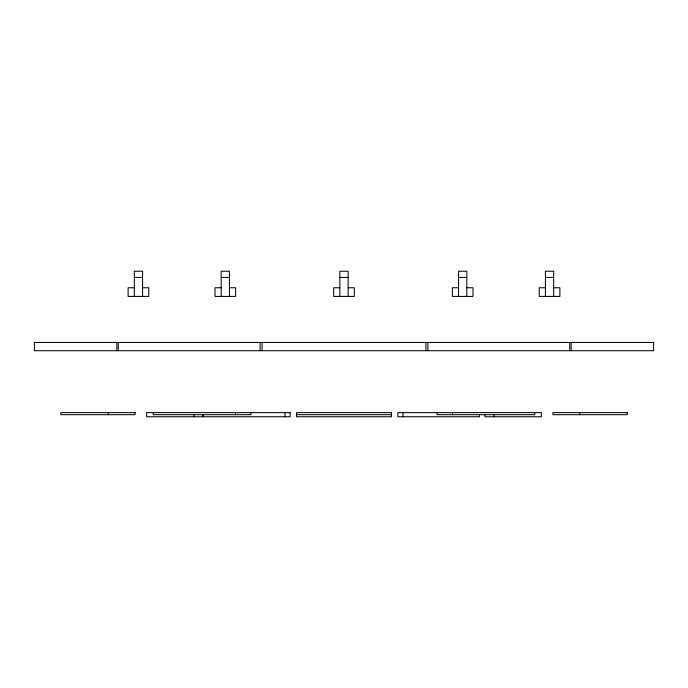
<?xml version="1.0" encoding="UTF-8"?>
<svg xmlns="http://www.w3.org/2000/svg" width="688" height="688" viewBox="0 0 688 688"><rect width="100%" height="100%" fill="white"/><g stroke="black" fill="none" stroke-linecap="round" stroke-linejoin="round"><path stroke-width="1.03" d="M134.315 277.436L142.571 277.436M221.192 277.436L229.448 277.436M339.872 277.436L348.128 277.436M458.552 277.436L466.808 277.436M545.429 277.436L553.685 277.436M134.315 287.756L128.123 287.756L128.123 296.425L148.763 296.425L148.763 287.756L142.571 287.756M221.192 287.756L215 287.756L215 296.425L235.64 296.425L235.64 287.756L229.448 287.756M339.872 287.756L333.68 287.756L333.68 296.425L354.32 296.425L354.32 287.756L348.128 287.756M458.552 287.756L452.36 287.756L452.36 296.425L473 296.425L473 287.756L466.808 287.756M545.429 287.756L539.237 287.756L539.237 296.425L559.877 296.425L559.877 287.756L553.685 287.756M296.528 414.692L391.472 414.692M579.717 412.628L579.717 414.692M571.178 342.452L571.178 350.708M569.716 342.452L569.716 350.708M553.685 296.425L553.685 271.244L545.429 271.244L545.429 296.425M534.748 412.628L534.748 414.692L437.052 414.692L437.052 412.628M493.915 414.692L493.915 416.756M484.98 414.692L484.98 416.756L541.387 416.756L541.387 412.628L397.836 412.628L397.836 416.756L479.502 416.756L479.502 414.692M466.808 296.425L466.808 271.244L458.552 271.244L458.552 296.425M452.532 412.628L452.532 414.692M427.884 342.452L427.884 350.708M425.889 342.452L425.889 350.708M402.996 412.628L402.996 416.756M348.128 296.425L348.128 271.244L339.872 271.244L339.872 296.425M285.004 412.628L285.004 416.756M262.111 342.452L262.111 350.708M260.116 342.452L260.116 350.708M250.948 412.628L250.948 414.692L153.252 414.692L153.252 412.628M235.468 412.628L235.468 414.692M229.448 296.425L229.448 271.244L221.192 271.244L221.192 296.425M203.029 414.692L203.029 416.756M202.788 414.692L202.788 416.756M194.093 414.692L194.093 416.756M142.571 296.425L142.571 271.244L134.315 271.244L134.315 296.425M118.284 342.452L118.284 350.708M116.822 342.452L116.822 350.708M108.283 412.628L108.283 414.692M653.6 342.452L34.4 342.452L34.4 350.708L653.6 350.708L653.6 342.452M135.097 412.628L60.811 412.628L60.811 414.692L135.097 414.692L135.097 412.628M290.164 412.628L146.621 412.628L146.621 416.756L290.164 416.756L290.164 412.628M391.472 412.628L296.528 412.628L296.528 416.756L391.472 416.756L391.472 412.628M627.275 412.628L552.903 412.628L552.903 414.692L627.275 414.692L627.275 412.628"/></g></svg>
